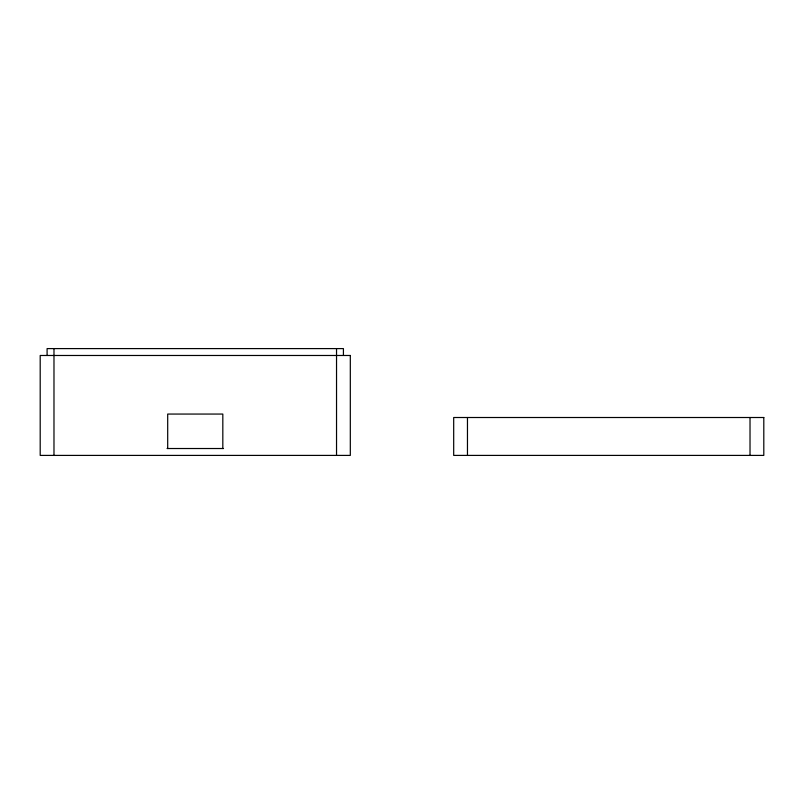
<?xml version="1.0" encoding="UTF-8"?>
<svg xmlns="http://www.w3.org/2000/svg" width="804" height="804" viewBox="0 0 804 804"><rect width="100%" height="100%" fill="white"/><g stroke="black" fill="none" stroke-linecap="round" stroke-linejoin="round"><path stroke-width="1.21" d="M167.061 448.521L223.512 448.521M750.021 417.507L750.021 455.406M467.466 417.507L467.466 455.406M343.419 355.479L343.419 348.594L47.094 348.594L47.094 355.479M336.534 348.594L336.534 455.406M222.819 448.521L222.819 414.06L167.694 414.06L167.694 448.521M53.979 348.594L53.979 455.406M350.313 355.479L40.2 355.479L40.2 455.406L350.313 455.406L350.313 355.479M763.8 417.507L453.687 417.507L453.687 455.406L763.8 455.406L763.8 417.507"/></g></svg>
